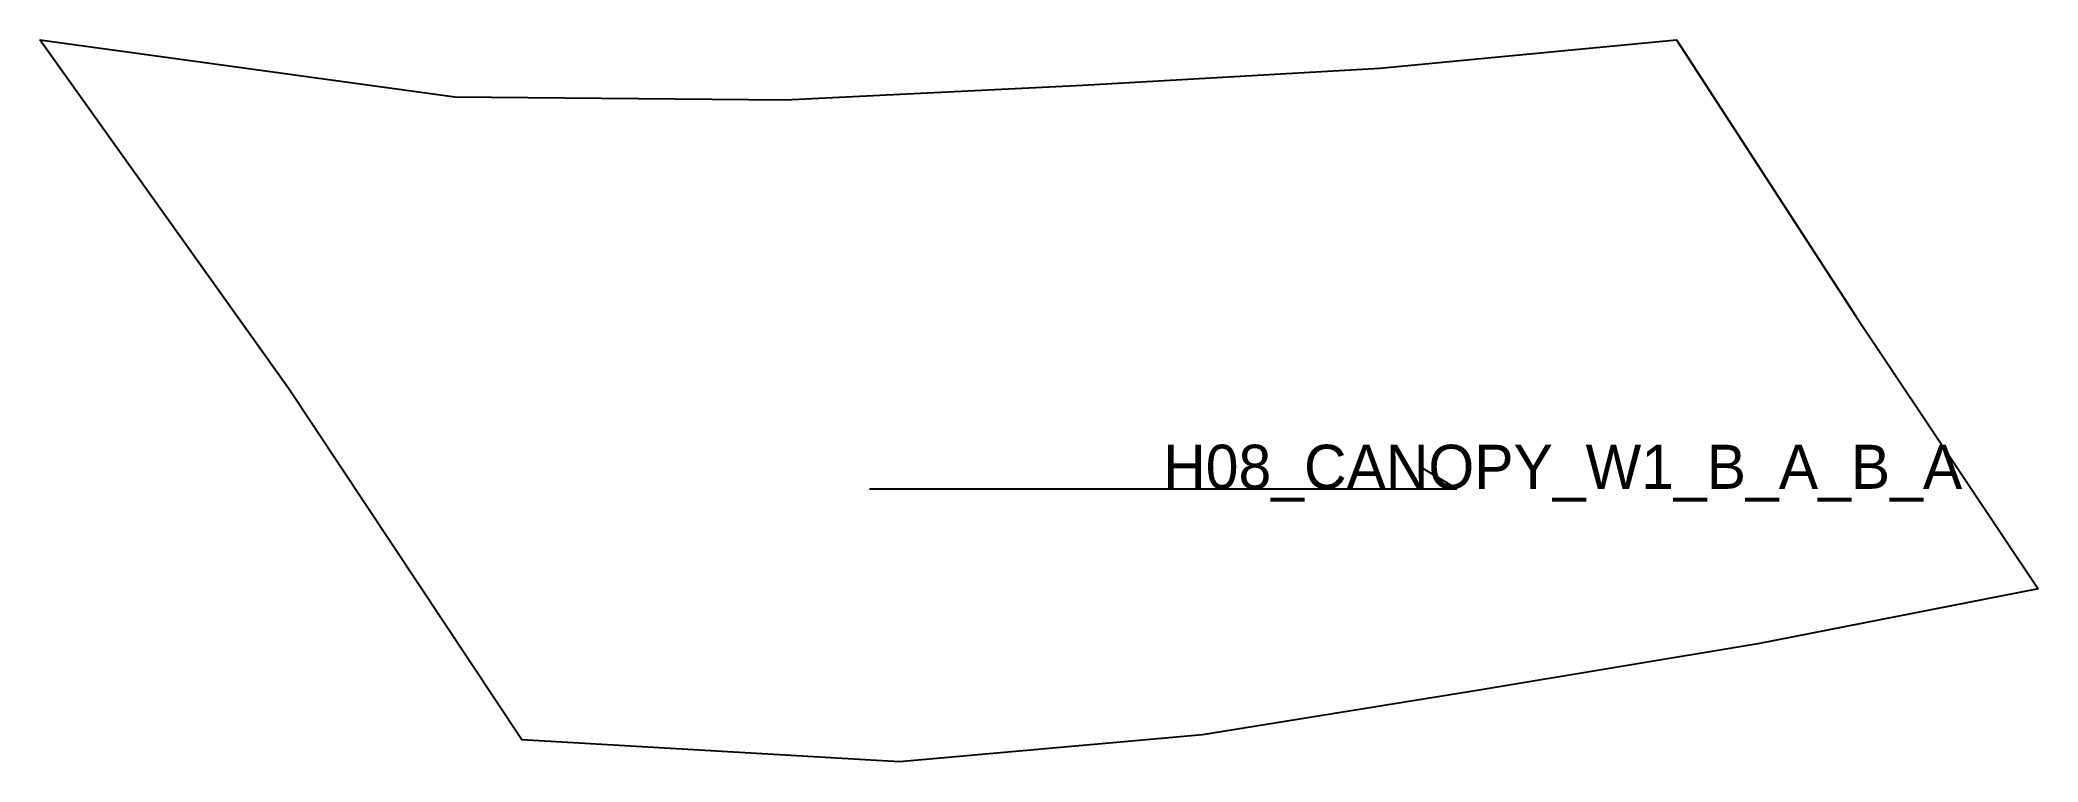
# Model space of a CAD drawing. Header units: millimetres. Extents: x 0 to 272, y -98 to 0.
import ezdxf

# ---------------------------------------------------------------- set-up
doc = ezdxf.new("R2010")
doc.units = ezdxf.units.MM
for name, color, linetype in [('CUT', 1, 'Continuous'), ('GRAIN', 3, 'Continuous'), ('LABEL', 7, 'Continuous'), ('SEW', 5, 'Continuous')]:
    doc.layers.add(name, color=color, linetype=linetype)

msp = doc.modelspace()

# ---------------------------------------------------------------- linework, layer by layer
at = {"layer": 'CUT'}
msp.add_lwpolyline([(0, 0), (56.52, -7.72), (101.48, -8.15), (142.01, -6.15), (182.46, -3.83), (222.86, 0), (247.28, -37.56), (272.11, -74.69), (233.97, -82.14), (196.02, -88.48), (158.31, -94.54), (117.07, -98.23), (65.64, -95.22), (33.88, -47.45), (0, 0)], close=True, dxfattribs=at)
at = {"layer": 'GRAIN'}
for p, q in [((192.97, -61.07), (187.97, -58.07)), ((112.97, -61.07), (192.97, -61.07))]:
    msp.add_line(p, q, dxfattribs=at)
at = {"layer": 'SEW'}
msp.add_lwpolyline([(0, 0), (56.52, -7.72), (101.48, -8.15), (142.01, -6.15), (182.46, -3.83), (222.86, 0), (247.28, -37.56), (272.11, -74.69), (233.97, -82.14), (196.02, -88.48), (158.31, -94.54), (117.07, -98.23), (65.64, -95.22), (33.88, -47.45)], close=True, dxfattribs=at)

# ---------------------------------------------------------------- texts
at = {"layer": 'LABEL'}
msp.add_text('H08_CANOPY_W1_B_A_B_A', height=6, dxfattribs=at).set_placement((152.97, -61.07))

doc.saveas('drawing.dxf')
